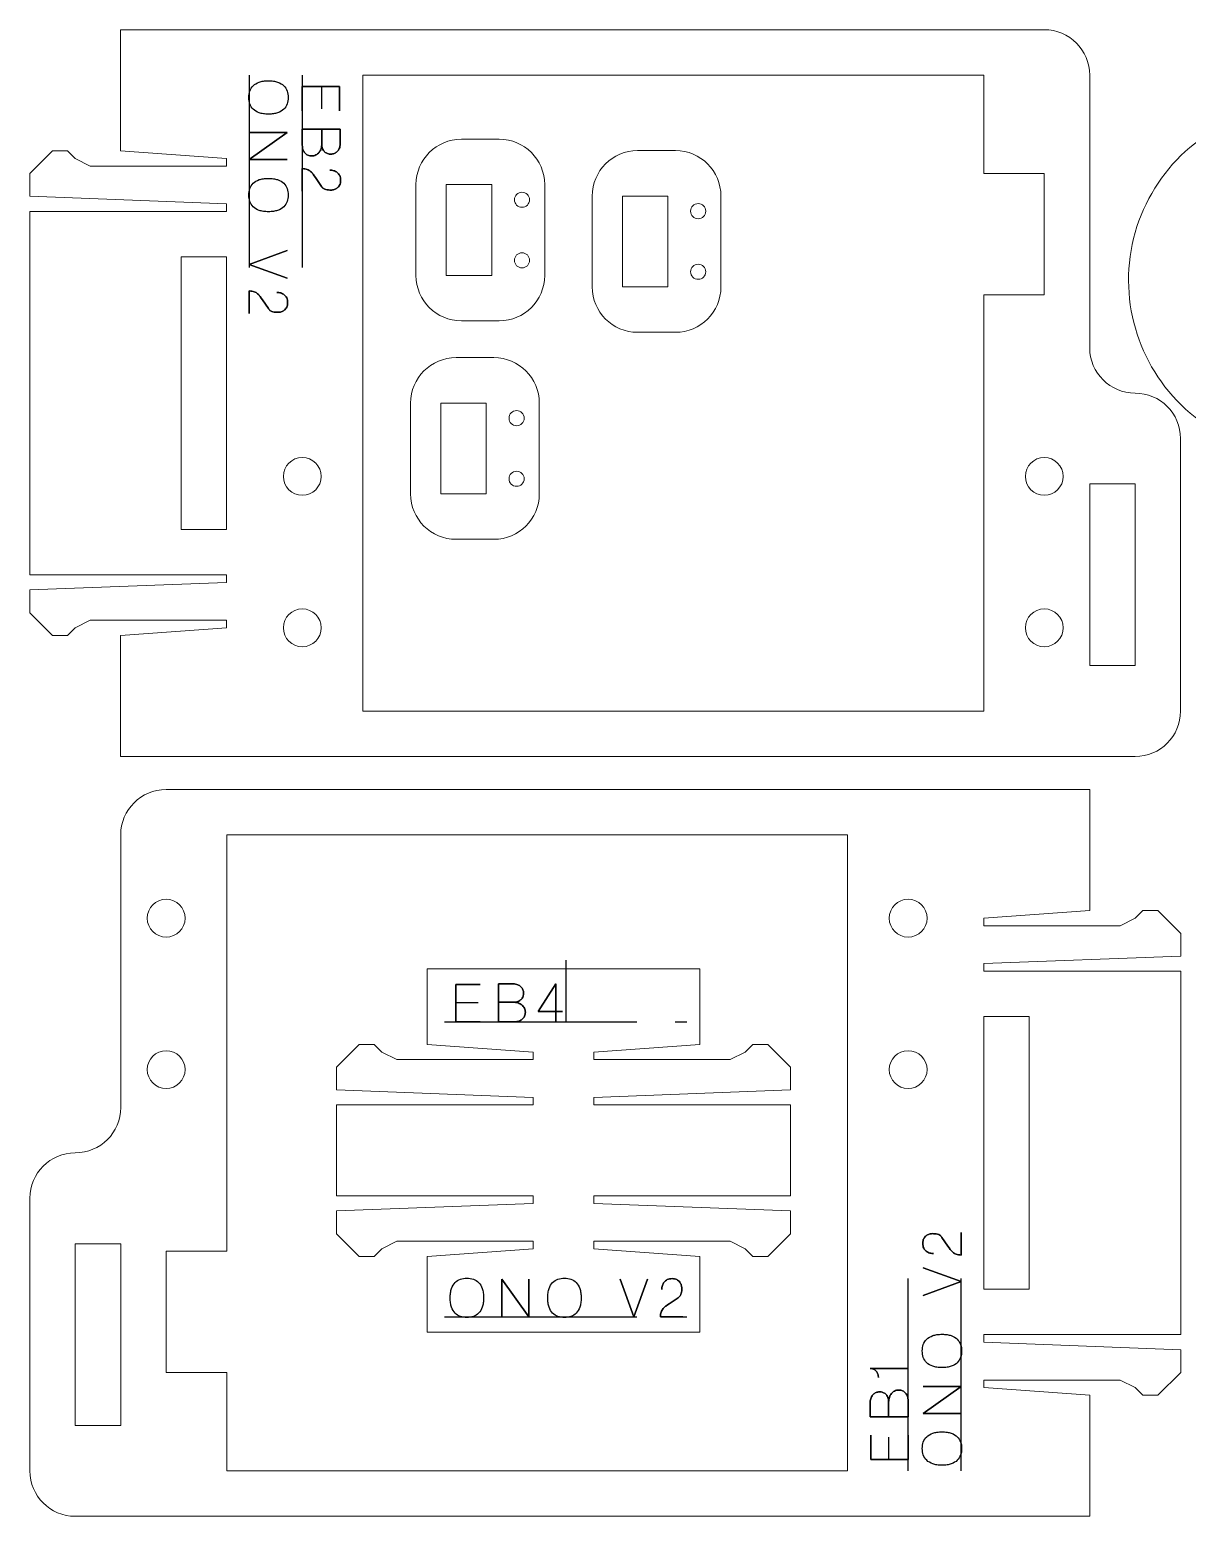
# Model space of a CAD drawing. Header units: millimetres. Extents: x 265 to 416, y 245 to 344.
# Drawn here: x 264.8 to 341.2, y 244.6 to 342.8 of the extents above; entities that cross this region are included whole.
import ezdxf

# ---------------------------------------------------------------- set-up
doc = ezdxf.new("R2010")
doc.units = ezdxf.units.MM
doc.linetypes.add('CENTERX2', pattern=[20.32, 12.7, -2.54, 2.54, -2.54])

msp = doc.modelspace()

# ---------------------------------------------------------------- linework, layer by layer
at = {"color": 7, "linetype": 'Continuous', "lineweight": 15}
for p, q in [((270.752, 342.766), (270.752, 334.766)), ((331.752, 342.766), (270.752, 342.766)), ((327.752, 339.766), (286.752, 339.766)), ((286.752, 297.766), (286.752, 339.766)), ((327.752, 339.766), (327.752, 333.266)), ((334.752, 339.766), (334.752, 321.766)), ((295.76, 335.537), (293.26, 335.537)), ((264.752, 333.266), (266.252, 334.766)), ((266.252, 334.766), (267.252, 334.766)), ((267.252, 334.766), (267.752, 334.266)), ((267.752, 334.266), (268.752, 333.766)), ((277.752, 334.266), (270.752, 334.766)), ((277.752, 333.766), (277.752, 334.266)), ((307.398, 334.782), (304.898, 334.782)), ((264.752, 331.766), (264.752, 333.266)), ((268.752, 333.766), (277.752, 333.766)), ((327.752, 333.266), (331.752, 333.266)), ((331.752, 333.266), (331.752, 325.266)), ((290.26, 332.537), (290.26, 326.537)), ((295.26, 332.537), (292.26, 332.537)), ((292.26, 332.537), (292.26, 326.537)), ((295.26, 326.537), (295.26, 332.537)), ((298.76, 326.537), (298.76, 332.537)), ((277.752, 331.266), (264.752, 331.766)), ((277.752, 330.766), (277.752, 331.266)), ((301.898, 331.782), (301.898, 325.782)), ((306.898, 331.782), (303.898, 331.782)), ((303.898, 331.782), (303.898, 325.782)), ((306.898, 325.782), (306.898, 331.782)), ((310.398, 325.782), (310.398, 331.782)), ((264.752, 330.766), (277.752, 330.766)), ((264.752, 306.766), (264.752, 330.766)), ((277.752, 327.766), (274.752, 327.766)), ((274.752, 327.766), (274.752, 309.766)), ((277.752, 327.766), (277.752, 309.766)), ((292.26, 326.537), (295.26, 326.537)), ((303.898, 325.782), (306.898, 325.782)), ((331.752, 325.266), (327.752, 325.266)), ((327.752, 325.266), (327.752, 297.766)), ((293.26, 323.537), (295.76, 323.537)), ((304.898, 322.782), (307.398, 322.782)), ((295.404, 321.11), (292.904, 321.11)), ((289.904, 318.11), (289.904, 312.11)), ((294.904, 318.11), (291.904, 318.11)), ((291.904, 318.11), (291.904, 312.11)), ((294.904, 312.11), (294.904, 318.11)), ((298.404, 312.11), (298.404, 318.11)), ((340.752, 297.766), (340.752, 315.766)), ((334.752, 312.766), (337.752, 312.766)), ((334.752, 312.766), (334.752, 300.766)), ((337.752, 312.766), (337.752, 300.766)), ((291.904, 312.11), (294.904, 312.11)), ((277.752, 309.766), (274.752, 309.766)), ((292.904, 309.11), (295.404, 309.11)), ((264.752, 306.766), (277.752, 306.766)), ((277.752, 306.766), (277.752, 306.266)), ((277.752, 306.266), (264.752, 305.766)), ((264.752, 305.766), (264.752, 304.266)), ((264.752, 304.266), (266.252, 302.766)), ((267.752, 303.266), (268.752, 303.766)), ((268.752, 303.766), (277.752, 303.766)), ((277.752, 303.766), (277.752, 303.266)), ((266.252, 302.766), (267.252, 302.766)), ((267.252, 302.766), (267.752, 303.266)), ((277.752, 303.266), (270.752, 302.766)), ((270.752, 302.766), (270.752, 294.766)), ((337.752, 300.766), (334.752, 300.766)), ((327.752, 297.766), (286.752, 297.766)), ((337.752, 294.766), (270.752, 294.766)), ((273.761, 292.587), (334.761, 292.587)), ((334.761, 292.587), (334.761, 284.587)), ((270.761, 289.587), (270.761, 271.587)), ((277.761, 289.587), (318.761, 289.587)), ((277.761, 262.087), (277.761, 289.587)), ((318.761, 247.587), (318.761, 289.587)), ((327.761, 284.087), (334.761, 284.587)), ((327.761, 283.587), (327.761, 284.087)), ((337.761, 284.087), (336.761, 283.587)), ((338.261, 284.587), (337.761, 284.087)), ((339.261, 284.587), (338.261, 284.587)), ((340.761, 283.087), (339.261, 284.587)), ((336.761, 283.587), (327.761, 283.587)), ((340.761, 281.587), (340.761, 283.087)), ((327.761, 281.087), (340.761, 281.587)), ((327.761, 280.587), (327.761, 281.087)), ((291, 275.75), (291, 280.75)), ((291, 280.75), (309, 280.75)), ((309, 275.75), (309, 280.75)), ((340.761, 280.587), (327.761, 280.587)), ((340.761, 280.587), (340.761, 256.587)), ((327.761, 277.587), (327.761, 259.587)), ((327.761, 277.587), (330.761, 277.587)), ((330.761, 277.587), (330.761, 259.587)), ((285, 274.25), (286.5, 275.75)), ((286.5, 275.75), (287.5, 275.75)), ((287.5, 275.75), (288, 275.25)), ((288, 275.25), (289, 274.75)), ((298, 275.25), (291, 275.75)), ((298, 274.75), (298, 275.25)), ((302, 275.25), (309, 275.75)), ((302, 274.75), (302, 275.25)), ((312, 275.25), (311, 274.75)), ((312.5, 275.75), (312, 275.25)), ((313.5, 275.75), (312.5, 275.75)), ((315, 274.25), (313.5, 275.75)), ((285, 272.75), (285, 274.25)), ((289, 274.75), (298, 274.75)), ((311, 274.75), (302, 274.75)), ((315, 272.75), (315, 274.25)), ((298, 272.25), (285, 272.75)), ((298, 271.75), (298, 272.25)), ((302, 272.25), (315, 272.75)), ((302, 271.75), (302, 272.25)), ((285, 271.75), (285, 265.75)), ((285, 271.75), (298, 271.75)), ((315, 271.75), (302, 271.75)), ((315, 271.75), (315, 265.75)), ((264.761, 265.587), (264.761, 247.587)), ((285, 265.75), (298, 265.75)), ((298, 265.25), (285, 264.75)), ((298, 265.75), (298, 265.25)), ((315, 265.75), (302, 265.75)), ((302, 265.75), (302, 265.25)), ((302, 265.25), (315, 264.75)), ((285, 264.75), (285, 263.25)), ((315, 264.75), (315, 263.25)), ((285, 263.25), (286.5, 261.75)), ((315, 263.25), (313.5, 261.75)), ((267.761, 262.587), (270.761, 262.587)), ((267.761, 250.587), (267.761, 262.587)), ((270.761, 262.587), (270.761, 250.587)), ((287.5, 261.75), (288, 262.25)), ((288, 262.25), (289, 262.75)), ((289, 262.75), (298, 262.75)), ((298, 262.25), (291, 261.75)), ((298, 262.75), (298, 262.25)), ((311, 262.75), (302, 262.75)), ((302, 262.75), (302, 262.25)), ((302, 262.25), (309, 261.75)), ((312, 262.25), (311, 262.75)), ((312.5, 261.75), (312, 262.25)), ((273.761, 262.087), (277.761, 262.087)), ((273.761, 262.087), (273.761, 254.087)), ((286.5, 261.75), (287.5, 261.75)), ((291, 261.75), (291, 256.75)), ((309, 261.75), (309, 256.75)), ((313.5, 261.75), (312.5, 261.75)), ((327.761, 259.587), (330.761, 259.587)), ((309, 256.75), (291, 256.75)), ((340.761, 256.587), (327.761, 256.587)), ((327.761, 256.587), (327.761, 256.087)), ((327.761, 256.087), (340.761, 255.587)), ((340.761, 255.587), (340.761, 254.087)), ((273.761, 254.087), (277.761, 254.087)), ((277.761, 247.587), (277.761, 254.087)), ((336.761, 253.587), (327.761, 253.587)), ((327.761, 253.587), (327.761, 253.087)), ((337.761, 253.087), (336.761, 253.587)), ((340.761, 254.087), (339.261, 252.587)), ((327.761, 253.087), (334.761, 252.587)), ((334.761, 252.587), (334.761, 244.587)), ((338.261, 252.587), (337.761, 253.087)), ((339.261, 252.587), (338.261, 252.587)), ((270.761, 250.587), (267.761, 250.587)), ((277.761, 247.587), (318.761, 247.587)), ((267.761, 244.587), (334.761, 244.587))]:
    msp.add_line(p, q, dxfattribs=at)
at = {"color": 7, "linetype": 'CENTERX2'}
for p, q in [((279.252, 339.766), (279.252, 324.766)), ((282.752, 339.766), (282.752, 324.766)), ((300.147, 281.319), (300.147, 277.25)), ((292.147, 277.25), (308.147, 277.25)), ((322.761, 247.587), (322.761, 262.587)), ((326.261, 247.587), (326.261, 262.587)), ((292.147, 257.75), (308.147, 257.75))]:
    msp.add_line(p, q, dxfattribs=at)
at = {"color": 7, "linetype": 'Continuous'}
for p, q in [((284.022, 339.019), (284.022, 337.544)), ((292.895, 278.52), (294.369, 278.52)), ((321.491, 248.335), (321.491, 249.81))]:
    msp.add_line(p, q, dxfattribs=at)
at = {"color": 7, "linetype": 'Continuous', "flags": 128}
for points in [[(279.22, 338.291), (279.224, 338.404), (279.237, 338.513), (279.258, 338.618), (279.288, 338.719), (279.327, 338.816), (279.377, 338.906), (279.436, 338.991), (279.507, 339.069), (279.589, 339.14), (279.683, 339.203), (279.788, 339.259), (279.906, 339.306), (279.969, 339.327), (280.036, 339.344), (280.107, 339.359), (280.182, 339.371), (280.259, 339.381), (280.341, 339.387), (280.426, 339.391), (280.515, 339.393), (280.515, 339.393), (280.603, 339.391), (280.687, 339.387), (280.768, 339.381), (280.846, 339.371), (280.92, 339.359), (280.991, 339.344), (281.058, 339.327), (281.122, 339.306), (281.241, 339.259), (281.347, 339.203), (281.443, 339.14), (281.526, 339.069), (281.598, 338.991), (281.659, 338.906), (281.709, 338.816), (281.748, 338.719), (281.778, 338.618), (281.799, 338.513), (281.812, 338.404), (281.816, 338.291), (281.816, 338.291), (281.812, 338.179), (281.799, 338.071), (281.778, 337.965), (281.748, 337.864), (281.709, 337.768), (281.659, 337.677), (281.598, 337.593), (281.526, 337.514), (281.443, 337.443), (281.347, 337.38), (281.241, 337.324), (281.122, 337.277), (281.058, 337.257), (280.991, 337.239), (280.92, 337.225), (280.846, 337.212), (280.768, 337.203), (280.687, 337.196), (280.603, 337.192), (280.515, 337.191), (280.515, 337.191), (280.426, 337.192), (280.341, 337.196), (280.259, 337.203), (280.182, 337.212), (280.107, 337.225), (280.036, 337.239), (279.969, 337.257), (279.906, 337.277), (279.788, 337.324), (279.683, 337.38), (279.589, 337.443), (279.507, 337.514), (279.436, 337.593), (279.377, 337.677), (279.327, 337.768), (279.288, 337.864), (279.258, 337.965), (279.237, 338.071), (279.224, 338.179)], [(279.22, 338.291), (279.224, 338.404), (279.237, 338.513), (279.258, 338.618), (279.288, 338.719), (279.327, 338.816), (279.377, 338.906), (279.436, 338.991), (279.507, 339.069), (279.589, 339.14), (279.683, 339.203), (279.788, 339.259), (279.906, 339.306), (279.969, 339.327), (280.036, 339.344), (280.107, 339.359), (280.182, 339.371), (280.259, 339.381), (280.341, 339.387), (280.426, 339.391), (280.515, 339.393), (280.515, 339.393), (280.603, 339.391), (280.687, 339.387), (280.768, 339.381), (280.846, 339.371), (280.92, 339.359), (280.991, 339.344), (281.058, 339.327), (281.122, 339.306), (281.241, 339.259), (281.347, 339.203), (281.443, 339.14), (281.526, 339.069), (281.598, 338.991), (281.659, 338.906), (281.709, 338.816), (281.748, 338.719), (281.778, 338.618), (281.799, 338.513), (281.812, 338.404), (281.816, 338.291), (281.816, 338.291), (281.812, 338.179), (281.799, 338.071), (281.778, 337.965), (281.748, 337.864), (281.709, 337.768), (281.659, 337.677), (281.598, 337.593), (281.526, 337.514), (281.443, 337.443), (281.347, 337.38), (281.241, 337.324), (281.122, 337.277), (281.058, 337.257), (280.991, 337.239), (280.92, 337.225), (280.846, 337.212), (280.768, 337.203), (280.687, 337.196), (280.603, 337.192), (280.515, 337.191), (280.515, 337.191), (280.426, 337.192), (280.341, 337.196), (280.259, 337.203), (280.182, 337.212), (280.107, 337.225), (280.036, 337.239), (279.969, 337.257), (279.906, 337.277), (279.788, 337.324), (279.683, 337.38), (279.589, 337.443), (279.507, 337.514), (279.436, 337.593), (279.377, 337.677), (279.327, 337.768), (279.288, 337.864), (279.258, 337.965), (279.237, 338.071), (279.224, 338.179), (279.22, 338.291)], [(282.752, 339.019), (285.22, 339.019), (285.22, 339.019), (285.22, 337.406), (285.22, 337.406), (285.22, 339.019), (285.22, 339.019), (282.752, 339.019), (282.752, 339.019), (282.752, 337.406), (282.752, 337.406), (282.752, 339.019)], [(281.752, 335.974), (279.252, 334.194), (279.252, 334.194), (281.752, 334.194), (281.752, 334.194), (279.252, 334.194), (279.252, 334.194), (281.752, 335.974), (281.752, 335.974), (279.252, 335.974), (279.252, 335.974), (281.752, 335.974)], [(284.039, 335.239), (284.042, 335.149), (284.052, 335.066), (284.068, 334.989), (284.091, 334.919), (284.119, 334.855), (284.151, 334.798), (284.187, 334.747), (284.227, 334.703), (284.272, 334.664), (284.318, 334.631), (284.368, 334.604), (284.42, 334.581), (284.474, 334.565), (284.529, 334.554), (284.585, 334.548), (284.642, 334.547), (284.642, 334.547), (284.699, 334.552), (284.755, 334.562), (284.81, 334.577), (284.865, 334.596), (284.919, 334.619), (284.969, 334.648), (285.015, 334.682), (285.059, 334.722), (285.1, 334.767), (285.136, 334.817), (285.169, 334.872), (285.198, 334.933), (285.222, 334.999), (285.239, 335.071), (285.249, 335.149), (285.252, 335.233), (285.252, 335.233), (285.252, 336.198), (285.252, 336.198), (282.752, 336.198), (282.752, 336.198), (282.752, 335.135), (282.752, 335.135), (282.755, 335.062), (282.763, 334.992), (282.776, 334.924), (282.795, 334.858), (282.819, 334.796), (282.848, 334.739), (282.882, 334.685), (282.92, 334.635), (282.963, 334.59), (283.011, 334.55), (283.062, 334.514), (283.118, 334.484), (283.178, 334.46), (283.242, 334.443), (283.311, 334.433), (283.383, 334.429), (283.383, 334.429), (283.456, 334.435), (283.525, 334.447), (283.59, 334.467), (283.652, 334.493), (283.71, 334.526), (283.764, 334.565), (283.813, 334.61), (283.858, 334.659), (283.899, 334.715), (283.935, 334.776), (283.966, 334.842), (283.992, 334.914), (284.012, 334.99), (284.027, 335.07), (284.036, 335.152), (284.039, 335.239), (284.039, 335.239), (284.036, 335.152), (284.027, 335.07), (284.012, 334.99), (283.992, 334.914), (283.966, 334.842), (283.935, 334.776), (283.899, 334.715), (283.858, 334.659), (283.813, 334.61), (283.764, 334.565), (283.71, 334.526), (283.652, 334.493), (283.59, 334.467), (283.525, 334.447), (283.456, 334.435), (283.383, 334.429), (283.383, 334.429), (283.311, 334.433), (283.242, 334.443), (283.178, 334.46), (283.118, 334.484), (283.062, 334.514), (283.011, 334.55), (282.963, 334.59), (282.92, 334.635), (282.882, 334.685), (282.848, 334.739), (282.819, 334.796), (282.795, 334.858), (282.776, 334.924), (282.763, 334.992), (282.755, 335.062), (282.752, 335.135), (282.752, 335.135), (282.752, 336.198), (282.752, 336.198), (285.252, 336.198), (285.252, 336.198), (285.252, 335.233), (285.252, 335.233), (285.249, 335.149), (285.239, 335.071), (285.222, 334.999), (285.198, 334.933), (285.169, 334.872), (285.136, 334.817), (285.1, 334.767), (285.059, 334.722), (285.015, 334.682), (284.969, 334.648), (284.919, 334.619), (284.865, 334.596), (284.81, 334.577), (284.755, 334.562), (284.699, 334.552), (284.642, 334.547), (284.642, 334.547), (284.585, 334.548), (284.529, 334.554), (284.474, 334.565), (284.42, 334.581), (284.368, 334.604), (284.318, 334.631), (284.272, 334.664), (284.227, 334.703), (284.187, 334.747), (284.151, 334.798), (284.119, 334.855), (284.091, 334.919), (284.068, 334.989), (284.052, 335.066), (284.042, 335.149), (284.039, 335.239), (284.039, 335.239), (284.039, 336.198), (284.039, 336.198), (284.039, 335.239)], [(279.22, 331.849), (279.224, 331.962), (279.237, 332.07), (279.258, 332.176), (279.288, 332.277), (279.327, 332.373), (279.377, 332.464), (279.436, 332.548), (279.507, 332.626), (279.589, 332.698), (279.683, 332.761), (279.788, 332.817), (279.906, 332.864), (279.969, 332.884), (280.036, 332.902), (280.107, 332.916), (280.182, 332.929), (280.259, 332.938), (280.341, 332.945), (280.426, 332.949), (280.515, 332.95), (280.515, 332.95), (280.603, 332.949), (280.687, 332.945), (280.768, 332.938), (280.846, 332.929), (280.92, 332.916), (280.991, 332.902), (281.058, 332.884), (281.122, 332.864), (281.241, 332.817), (281.347, 332.761), (281.443, 332.698), (281.526, 332.626), (281.598, 332.548), (281.659, 332.464), (281.709, 332.373), (281.748, 332.277), (281.778, 332.176), (281.799, 332.07), (281.812, 331.962), (281.816, 331.849), (281.816, 331.849), (281.812, 331.737), (281.799, 331.628), (281.778, 331.523), (281.748, 331.421), (281.709, 331.325), (281.659, 331.235), (281.598, 331.15), (281.526, 331.072), (281.443, 331.001), (281.347, 330.938), (281.241, 330.882), (281.122, 330.835), (281.058, 330.814), (280.991, 330.797), (280.92, 330.782), (280.846, 330.77), (280.768, 330.76), (280.687, 330.754), (280.603, 330.75), (280.515, 330.748), (280.515, 330.748), (280.426, 330.75), (280.341, 330.754), (280.259, 330.76), (280.182, 330.77), (280.107, 330.782), (280.036, 330.797), (279.969, 330.814), (279.906, 330.835), (279.788, 330.882), (279.683, 330.938), (279.589, 331.001), (279.507, 331.072), (279.436, 331.15), (279.377, 331.235), (279.327, 331.325), (279.288, 331.421), (279.258, 331.523), (279.237, 331.628), (279.224, 331.737)], [(279.22, 331.849), (279.224, 331.962), (279.237, 332.07), (279.258, 332.176), (279.288, 332.277), (279.327, 332.373), (279.377, 332.464), (279.436, 332.548), (279.507, 332.626), (279.589, 332.698), (279.683, 332.761), (279.788, 332.817), (279.906, 332.864), (279.969, 332.884), (280.036, 332.902), (280.107, 332.916), (280.182, 332.929), (280.259, 332.938), (280.341, 332.945), (280.426, 332.949), (280.515, 332.95), (280.515, 332.95), (280.603, 332.949), (280.687, 332.945), (280.768, 332.938), (280.846, 332.929), (280.92, 332.916), (280.991, 332.902), (281.058, 332.884), (281.122, 332.864), (281.241, 332.817), (281.347, 332.761), (281.443, 332.698), (281.526, 332.626), (281.598, 332.548), (281.659, 332.464), (281.709, 332.373), (281.748, 332.277), (281.778, 332.176), (281.799, 332.07), (281.812, 331.962), (281.816, 331.849), (281.816, 331.849), (281.812, 331.737), (281.799, 331.628), (281.778, 331.523), (281.748, 331.421), (281.709, 331.325), (281.659, 331.235), (281.598, 331.15), (281.526, 331.072), (281.443, 331.001), (281.347, 330.938), (281.241, 330.882), (281.122, 330.835), (281.058, 330.814), (280.991, 330.797), (280.92, 330.782), (280.846, 330.77), (280.768, 330.76), (280.687, 330.754), (280.603, 330.75), (280.515, 330.748), (280.515, 330.748), (280.426, 330.75), (280.341, 330.754), (280.259, 330.76), (280.182, 330.77), (280.107, 330.782), (280.036, 330.797), (279.969, 330.814), (279.906, 330.835), (279.788, 330.882), (279.683, 330.938), (279.589, 331.001), (279.507, 331.072), (279.436, 331.15), (279.377, 331.235), (279.327, 331.325), (279.288, 331.421), (279.258, 331.523), (279.237, 331.628), (279.224, 331.737), (279.22, 331.849)], [(282.752, 333.591), (282.844, 333.587), (282.928, 333.576), (283.005, 333.56), (283.074, 333.537), (283.137, 333.51), (283.197, 333.48), (283.251, 333.446), (283.302, 333.408), (283.35, 333.367), (283.394, 333.322), (283.435, 333.275), (283.473, 333.226), (283.546, 333.122), (283.619, 333.013), (283.619, 333.013), (284.017, 332.421), (284.017, 332.421), (284.049, 332.377), (284.083, 332.339), (284.118, 332.306), (284.156, 332.279), (284.234, 332.237), (284.316, 332.208), (284.401, 332.191), (284.488, 332.182), (284.577, 332.18), (284.664, 332.179), (284.664, 332.179), (284.709, 332.181), (284.756, 332.187), (284.806, 332.196), (284.859, 332.21), (284.912, 332.228), (284.964, 332.252), (285.013, 332.28), (285.061, 332.314), (285.106, 332.353), (285.148, 332.399), (285.185, 332.451), (285.22, 332.509), (285.248, 332.575), (285.268, 332.647), (285.28, 332.728), (285.284, 332.816), (285.284, 332.816), (285.28, 332.905), (285.269, 332.988), (285.249, 333.063), (285.222, 333.131), (285.187, 333.192), (285.149, 333.247), (285.105, 333.296), (285.056, 333.34), (285.003, 333.378), (284.947, 333.41), (284.887, 333.437), (284.824, 333.458), (284.76, 333.474), (284.695, 333.485), (284.631, 333.492), (284.567, 333.494), (284.567, 333.494), (284.631, 333.492), (284.695, 333.485), (284.76, 333.474), (284.824, 333.458), (284.887, 333.437), (284.947, 333.41), (285.003, 333.378), (285.056, 333.34), (285.105, 333.296), (285.149, 333.247), (285.187, 333.192), (285.222, 333.131), (285.249, 333.063), (285.269, 332.988), (285.28, 332.905), (285.284, 332.816), (285.284, 332.816), (285.28, 332.728), (285.268, 332.647), (285.248, 332.575), (285.22, 332.509), (285.185, 332.451), (285.148, 332.399), (285.106, 332.353), (285.061, 332.314), (285.013, 332.28), (284.964, 332.252), (284.912, 332.228), (284.859, 332.21), (284.806, 332.196), (284.756, 332.187), (284.709, 332.181), (284.664, 332.179), (284.664, 332.179), (284.577, 332.18), (284.488, 332.182), (284.401, 332.191), (284.316, 332.208), (284.234, 332.237), (284.156, 332.279), (284.118, 332.306), (284.083, 332.339), (284.049, 332.377), (284.017, 332.421), (284.017, 332.421), (283.619, 333.013), (283.619, 333.013), (283.546, 333.122), (283.473, 333.226), (283.435, 333.275), (283.394, 333.322), (283.35, 333.367), (283.302, 333.408), (283.251, 333.446), (283.197, 333.48), (283.137, 333.51), (283.074, 333.537), (283.005, 333.56), (282.928, 333.576), (282.844, 333.587), (282.752, 333.591), (282.752, 333.591), (282.752, 332.106), (282.752, 332.106), (282.752, 333.591)], [(279.252, 327.268), (281.752, 328.175), (281.752, 328.175), (279.252, 327.268), (279.252, 327.268), (281.752, 326.361), (281.752, 326.361), (279.252, 327.268)], [(279.252, 325.514), (279.344, 325.51), (279.428, 325.499), (279.505, 325.483), (279.574, 325.46), (279.637, 325.433), (279.697, 325.403), (279.751, 325.369), (279.802, 325.331), (279.85, 325.29), (279.894, 325.246), (279.935, 325.198), (279.973, 325.149), (280.046, 325.045), (280.119, 324.936), (280.119, 324.936), (280.517, 324.344), (280.517, 324.344), (280.549, 324.301), (280.583, 324.262), (280.618, 324.229), (280.656, 324.202), (280.734, 324.16), (280.816, 324.131), (280.901, 324.114), (280.988, 324.105), (281.077, 324.103), (281.164, 324.102), (281.164, 324.102), (281.209, 324.104), (281.256, 324.11), (281.306, 324.119), (281.359, 324.133), (281.412, 324.151), (281.464, 324.175), (281.513, 324.203), (281.561, 324.237), (281.606, 324.276), (281.648, 324.322), (281.685, 324.374), (281.72, 324.432), (281.748, 324.498), (281.768, 324.57), (281.78, 324.651), (281.784, 324.739), (281.784, 324.739), (281.78, 324.828), (281.769, 324.911), (281.749, 324.986), (281.722, 325.054), (281.687, 325.115), (281.649, 325.17), (281.605, 325.22), (281.556, 325.263), (281.503, 325.301), (281.447, 325.333), (281.387, 325.36), (281.324, 325.381), (281.26, 325.397), (281.195, 325.408), (281.131, 325.415), (281.067, 325.417), (281.067, 325.417), (281.131, 325.415), (281.195, 325.408), (281.26, 325.397), (281.324, 325.381), (281.387, 325.36), (281.447, 325.333), (281.503, 325.301), (281.556, 325.263), (281.605, 325.22), (281.649, 325.17), (281.687, 325.115), (281.722, 325.054), (281.749, 324.986), (281.769, 324.911), (281.78, 324.828), (281.784, 324.739), (281.784, 324.739), (281.78, 324.651), (281.768, 324.57), (281.748, 324.498), (281.72, 324.432), (281.685, 324.374), (281.648, 324.322), (281.606, 324.276), (281.561, 324.237), (281.513, 324.203), (281.464, 324.175), (281.412, 324.151), (281.359, 324.133), (281.306, 324.119), (281.256, 324.11), (281.209, 324.104), (281.164, 324.102), (281.164, 324.102), (281.077, 324.103), (280.988, 324.105), (280.901, 324.114), (280.816, 324.131), (280.734, 324.16), (280.656, 324.202), (280.618, 324.229), (280.583, 324.262), (280.549, 324.301), (280.517, 324.344), (280.517, 324.344), (280.119, 324.936), (280.119, 324.936), (280.046, 325.045), (279.973, 325.149), (279.935, 325.198), (279.894, 325.246), (279.85, 325.29), (279.802, 325.331), (279.751, 325.369), (279.697, 325.403), (279.637, 325.433), (279.574, 325.46), (279.505, 325.483), (279.428, 325.499), (279.344, 325.51), (279.252, 325.514), (279.252, 325.514), (279.252, 324.029), (279.252, 324.029), (279.252, 325.514)], [(292.895, 277.25), (292.895, 279.718), (292.895, 279.718), (294.508, 279.718), (294.508, 279.718), (292.895, 279.718), (292.895, 279.718), (292.895, 277.25), (292.895, 277.25), (294.508, 277.25), (294.508, 277.25), (292.895, 277.25)], [(296.674, 278.537), (296.764, 278.54), (296.847, 278.55), (296.924, 278.566), (296.994, 278.589), (297.058, 278.617), (297.115, 278.649), (297.166, 278.685), (297.21, 278.725), (297.249, 278.769), (297.283, 278.816), (297.31, 278.866), (297.332, 278.918), (297.348, 278.972), (297.359, 279.027), (297.365, 279.083), (297.366, 279.14), (297.366, 279.14), (297.361, 279.197), (297.351, 279.253), (297.336, 279.308), (297.318, 279.363), (297.294, 279.416), (297.265, 279.467), (297.231, 279.513), (297.191, 279.557), (297.146, 279.598), (297.096, 279.634), (297.041, 279.667), (296.98, 279.696), (296.914, 279.719), (296.842, 279.736), (296.764, 279.746), (296.681, 279.75), (296.681, 279.75), (295.715, 279.75), (295.715, 279.75), (295.715, 277.25), (295.715, 277.25), (296.778, 277.25), (296.778, 277.25), (296.851, 277.253), (296.921, 277.261), (296.989, 277.274), (297.055, 277.293), (297.117, 277.317), (297.175, 277.346), (297.228, 277.38), (297.278, 277.418), (297.323, 277.461), (297.363, 277.508), (297.398, 277.56), (297.428, 277.616), (297.453, 277.676), (297.47, 277.74), (297.48, 277.809), (297.484, 277.881), (297.484, 277.881), (297.478, 277.954), (297.466, 278.023), (297.446, 278.088), (297.42, 278.15), (297.387, 278.208), (297.348, 278.262), (297.304, 278.311), (297.253, 278.356), (297.198, 278.397), (297.137, 278.433), (297.071, 278.464), (296.999, 278.489), (296.923, 278.51), (296.843, 278.525), (296.761, 278.534), (296.674, 278.537), (296.674, 278.537), (296.761, 278.534), (296.843, 278.525), (296.923, 278.51), (296.999, 278.489), (297.071, 278.464), (297.137, 278.433), (297.198, 278.397), (297.253, 278.356), (297.304, 278.311), (297.348, 278.262), (297.387, 278.208), (297.42, 278.15), (297.446, 278.088), (297.466, 278.023), (297.478, 277.954), (297.484, 277.881), (297.484, 277.881), (297.48, 277.809), (297.47, 277.74), (297.453, 277.676), (297.428, 277.616), (297.398, 277.56), (297.363, 277.508), (297.323, 277.461), (297.278, 277.418), (297.228, 277.38), (297.175, 277.346), (297.117, 277.317), (297.055, 277.293), (296.989, 277.274), (296.921, 277.261), (296.851, 277.253), (296.778, 277.25), (296.778, 277.25), (295.715, 277.25), (295.715, 277.25), (295.715, 279.75), (295.715, 279.75), (296.681, 279.75), (296.681, 279.75), (296.764, 279.746), (296.842, 279.736), (296.914, 279.719), (296.98, 279.696), (297.041, 279.667), (297.096, 279.634), (297.146, 279.598), (297.191, 279.557), (297.231, 279.513), (297.265, 279.467), (297.294, 279.416), (297.318, 279.363), (297.336, 279.308), (297.351, 279.253), (297.361, 279.197), (297.366, 279.14), (297.366, 279.14), (297.365, 279.083), (297.359, 279.027), (297.348, 278.972), (297.332, 278.918), (297.31, 278.866), (297.283, 278.816), (297.249, 278.769), (297.21, 278.725), (297.166, 278.685), (297.115, 278.649), (297.058, 278.617), (296.994, 278.589), (296.924, 278.566), (296.847, 278.55), (296.764, 278.54), (296.674, 278.537), (296.674, 278.537), (295.715, 278.537), (295.715, 278.537), (296.674, 278.537)], [(299.499, 279.75), (298.322, 277.916), (298.322, 277.916), (299.942, 277.916), (299.942, 277.916), (298.322, 277.916), (298.322, 277.916), (299.499, 279.75), (299.499, 279.75), (299.499, 277.25), (299.499, 277.25), (299.499, 279.75)], [(326.261, 261.839), (326.169, 261.844), (326.084, 261.854), (326.007, 261.871), (325.938, 261.893), (325.875, 261.92), (325.816, 261.951), (325.761, 261.985), (325.71, 262.023), (325.663, 262.064), (325.619, 262.108), (325.578, 262.155), (325.54, 262.205), (325.466, 262.309), (325.393, 262.417), (325.393, 262.417), (324.996, 263.009), (324.996, 263.009), (324.964, 263.053), (324.93, 263.092), (324.895, 263.124), (324.857, 263.151), (324.779, 263.193), (324.697, 263.222), (324.612, 263.24), (324.524, 263.248), (324.436, 263.251), (324.349, 263.252), (324.349, 263.252), (324.304, 263.25), (324.257, 263.244), (324.206, 263.234), (324.153, 263.22), (324.1, 263.202), (324.049, 263.179), (324, 263.15), (323.952, 263.117), (323.906, 263.077), (323.865, 263.031), (323.827, 262.979), (323.793, 262.921), (323.765, 262.856), (323.745, 262.783), (323.733, 262.702), (323.729, 262.615), (323.729, 262.615), (323.733, 262.525), (323.744, 262.442), (323.764, 262.367), (323.791, 262.3), (323.825, 262.239), (323.864, 262.183), (323.908, 262.133), (323.957, 262.09), (324.01, 262.052), (324.066, 262.02), (324.126, 261.993), (324.188, 261.972), (324.253, 261.957), (324.318, 261.945), (324.382, 261.939), (324.446, 261.936), (324.446, 261.936), (324.382, 261.939), (324.318, 261.945), (324.253, 261.957), (324.188, 261.972), (324.126, 261.993), (324.066, 262.02), (324.01, 262.052), (323.957, 262.09), (323.908, 262.133), (323.864, 262.183), (323.825, 262.239), (323.791, 262.3), (323.764, 262.367), (323.744, 262.442), (323.733, 262.525), (323.729, 262.615), (323.729, 262.615), (323.733, 262.702), (323.745, 262.783), (323.765, 262.856), (323.793, 262.921), (323.827, 262.979), (323.865, 263.031), (323.906, 263.077), (323.952, 263.117), (324, 263.15), (324.049, 263.179), (324.1, 263.202), (324.153, 263.22), (324.206, 263.234), (324.257, 263.244), (324.304, 263.25), (324.349, 263.252), (324.349, 263.252), (324.436, 263.251), (324.524, 263.248), (324.612, 263.24), (324.697, 263.222), (324.779, 263.193), (324.857, 263.151), (324.895, 263.124), (324.93, 263.092), (324.964, 263.053), (324.996, 263.009), (324.996, 263.009), (325.393, 262.417), (325.393, 262.417), (325.466, 262.309), (325.54, 262.205), (325.578, 262.155), (325.619, 262.108), (325.663, 262.064), (325.71, 262.023), (325.761, 261.985), (325.816, 261.951), (325.875, 261.92), (325.938, 261.893), (326.007, 261.871), (326.084, 261.854), (326.169, 261.844), (326.261, 261.839), (326.261, 261.839), (326.261, 263.324), (326.261, 263.324), (326.261, 261.839)], [(293.622, 257.718), (293.509, 257.722), (293.4, 257.735), (293.295, 257.756), (293.193, 257.786), (293.097, 257.825), (293.007, 257.875), (292.923, 257.934), (292.844, 258.005), (292.773, 258.087), (292.71, 258.181), (292.654, 258.286), (292.607, 258.404), (292.587, 258.467), (292.569, 258.534), (292.554, 258.605), (292.542, 258.679), (292.532, 258.757), (292.526, 258.839), (292.522, 258.924), (292.52, 259.013), (292.52, 259.013), (292.522, 259.101), (292.526, 259.185), (292.532, 259.266), (292.542, 259.344), (292.554, 259.418), (292.569, 259.489), (292.587, 259.556), (292.607, 259.62), (292.654, 259.739), (292.71, 259.845), (292.773, 259.941), (292.844, 260.024), (292.923, 260.096), (293.007, 260.157), (293.097, 260.207), (293.193, 260.246), (293.295, 260.276), (293.4, 260.297), (293.509, 260.31), (293.622, 260.314), (293.622, 260.314), (293.734, 260.31), (293.843, 260.297), (293.948, 260.276), (294.049, 260.246), (294.146, 260.207), (294.236, 260.157), (294.32, 260.096), (294.398, 260.024), (294.47, 259.941), (294.533, 259.845), (294.589, 259.739), (294.636, 259.62), (294.656, 259.556), (294.674, 259.489), (294.688, 259.418), (294.701, 259.344), (294.71, 259.266), (294.717, 259.185), (294.721, 259.101), (294.722, 259.013), (294.722, 259.013), (294.721, 258.924), (294.717, 258.839), (294.71, 258.757), (294.701, 258.679), (294.688, 258.605), (294.674, 258.534), (294.656, 258.467), (294.636, 258.404), (294.589, 258.286), (294.533, 258.181), (294.47, 258.087), (294.398, 258.005), (294.32, 257.934), (294.236, 257.875), (294.146, 257.825), (294.049, 257.786), (293.948, 257.756), (293.843, 257.735), (293.734, 257.722)], [(293.622, 257.718), (293.509, 257.722), (293.4, 257.735), (293.295, 257.756), (293.193, 257.786), (293.097, 257.825), (293.007, 257.875), (292.923, 257.934), (292.844, 258.005), (292.773, 258.087), (292.71, 258.181), (292.654, 258.286), (292.607, 258.404), (292.587, 258.467), (292.569, 258.534), (292.554, 258.605), (292.542, 258.679), (292.532, 258.757), (292.526, 258.839), (292.522, 258.924), (292.52, 259.013), (292.52, 259.013), (292.522, 259.101), (292.526, 259.185), (292.532, 259.266), (292.542, 259.344), (292.554, 259.418), (292.569, 259.489), (292.587, 259.556), (292.607, 259.62), (292.654, 259.739), (292.71, 259.845), (292.773, 259.941), (292.844, 260.024), (292.923, 260.096), (293.007, 260.157), (293.097, 260.207), (293.193, 260.246), (293.295, 260.276), (293.4, 260.297), (293.509, 260.31), (293.622, 260.314), (293.622, 260.314), (293.734, 260.31), (293.843, 260.297), (293.948, 260.276), (294.049, 260.246), (294.146, 260.207), (294.236, 260.157), (294.32, 260.096), (294.398, 260.024), (294.47, 259.941), (294.533, 259.845), (294.589, 259.739), (294.636, 259.62), (294.656, 259.556), (294.674, 259.489), (294.688, 259.418), (294.701, 259.344), (294.71, 259.266), (294.717, 259.185), (294.721, 259.101), (294.722, 259.013), (294.722, 259.013), (294.721, 258.924), (294.717, 258.839), (294.71, 258.757), (294.701, 258.679), (294.688, 258.605), (294.674, 258.534), (294.656, 258.467), (294.636, 258.404), (294.589, 258.286), (294.533, 258.181), (294.47, 258.087), (294.398, 258.005), (294.32, 257.934), (294.236, 257.875), (294.146, 257.825), (294.049, 257.786), (293.948, 257.756), (293.843, 257.735), (293.734, 257.722), (293.622, 257.718)], [(295.939, 260.25), (297.719, 257.75), (297.719, 257.75), (297.719, 260.25), (297.719, 260.25), (297.719, 257.75), (297.719, 257.75), (295.939, 260.25), (295.939, 260.25), (295.939, 257.75), (295.939, 257.75), (295.939, 260.25)], [(300.064, 257.718), (299.951, 257.722), (299.843, 257.735), (299.737, 257.756), (299.636, 257.786), (299.54, 257.825), (299.449, 257.875), (299.365, 257.934), (299.286, 258.005), (299.215, 258.087), (299.152, 258.181), (299.096, 258.286), (299.049, 258.404), (299.029, 258.467), (299.011, 258.534), (298.997, 258.605), (298.984, 258.679), (298.975, 258.757), (298.968, 258.839), (298.964, 258.924), (298.963, 259.013), (298.963, 259.013), (298.964, 259.101), (298.968, 259.185), (298.975, 259.266), (298.984, 259.344), (298.997, 259.418), (299.011, 259.489), (299.029, 259.556), (299.049, 259.62), (299.096, 259.739), (299.152, 259.845), (299.215, 259.941), (299.286, 260.024), (299.365, 260.096), (299.449, 260.157), (299.54, 260.207), (299.636, 260.246), (299.737, 260.276), (299.843, 260.297), (299.951, 260.31), (300.064, 260.314), (300.064, 260.314), (300.176, 260.31), (300.285, 260.297), (300.39, 260.276), (300.491, 260.246), (300.588, 260.207), (300.678, 260.157), (300.763, 260.096), (300.841, 260.024), (300.912, 259.941), (300.975, 259.845), (301.031, 259.739), (301.078, 259.62), (301.099, 259.556), (301.116, 259.489), (301.131, 259.418), (301.143, 259.344), (301.153, 259.266), (301.159, 259.185), (301.163, 259.101), (301.165, 259.013), (301.165, 259.013), (301.163, 258.924), (301.159, 258.839), (301.153, 258.757), (301.143, 258.679), (301.131, 258.605), (301.116, 258.534), (301.099, 258.467), (301.078, 258.404), (301.031, 258.286), (300.975, 258.181), (300.912, 258.087), (300.841, 258.005), (300.763, 257.934), (300.678, 257.875), (300.588, 257.825), (300.491, 257.786), (300.39, 257.756), (300.285, 257.735), (300.176, 257.722)], [(300.064, 257.718), (299.951, 257.722), (299.843, 257.735), (299.737, 257.756), (299.636, 257.786), (299.54, 257.825), (299.449, 257.875), (299.365, 257.934), (299.286, 258.005), (299.215, 258.087), (299.152, 258.181), (299.096, 258.286), (299.049, 258.404), (299.029, 258.467), (299.011, 258.534), (298.997, 258.605), (298.984, 258.679), (298.975, 258.757), (298.968, 258.839), (298.964, 258.924), (298.963, 259.013), (298.963, 259.013), (298.964, 259.101), (298.968, 259.185), (298.975, 259.266), (298.984, 259.344), (298.997, 259.418), (299.011, 259.489), (299.029, 259.556), (299.049, 259.62), (299.096, 259.739), (299.152, 259.845), (299.215, 259.941), (299.286, 260.024), (299.365, 260.096), (299.449, 260.157), (299.54, 260.207), (299.636, 260.246), (299.737, 260.276), (299.843, 260.297), (299.951, 260.31), (300.064, 260.314), (300.064, 260.314), (300.176, 260.31), (300.285, 260.297), (300.39, 260.276), (300.491, 260.246), (300.588, 260.207), (300.678, 260.157), (300.763, 260.096), (300.841, 260.024), (300.912, 259.941), (300.975, 259.845), (301.031, 259.739), (301.078, 259.62), (301.099, 259.556), (301.116, 259.489), (301.131, 259.418), (301.143, 259.344), (301.153, 259.266), (301.159, 259.185), (301.163, 259.101), (301.165, 259.013), (301.165, 259.013), (301.163, 258.924), (301.159, 258.839), (301.153, 258.757), (301.143, 258.679), (301.131, 258.605), (301.116, 258.534), (301.099, 258.467), (301.078, 258.404), (301.031, 258.286), (300.975, 258.181), (300.912, 258.087), (300.841, 258.005), (300.763, 257.934), (300.678, 257.875), (300.588, 257.825), (300.491, 257.786), (300.39, 257.756), (300.285, 257.735), (300.176, 257.722), (300.064, 257.718)], [(304.645, 257.75), (303.738, 260.25), (303.738, 260.25), (304.645, 257.75), (304.645, 257.75), (305.552, 260.25), (305.552, 260.25), (304.645, 257.75)], [(306.399, 257.75), (306.403, 257.842), (306.414, 257.926), (306.43, 258.003), (306.452, 258.072), (306.479, 258.135), (306.51, 258.195), (306.544, 258.249), (306.582, 258.3), (306.623, 258.347), (306.668, 258.392), (306.715, 258.433), (306.764, 258.471), (306.868, 258.544), (306.977, 258.617), (306.977, 258.617), (307.569, 259.015), (307.569, 259.015), (307.613, 259.047), (307.651, 259.081), (307.684, 259.116), (307.711, 259.154), (307.753, 259.232), (307.782, 259.314), (307.8, 259.399), (307.808, 259.486), (307.81, 259.574), (307.811, 259.662), (307.811, 259.662), (307.809, 259.707), (307.803, 259.754), (307.794, 259.804), (307.78, 259.857), (307.762, 259.91), (307.738, 259.962), (307.71, 260.011), (307.676, 260.059), (307.637, 260.104), (307.591, 260.146), (307.539, 260.183), (307.48, 260.217), (307.415, 260.245), (307.343, 260.266), (307.262, 260.278), (307.174, 260.282), (307.174, 260.282), (307.085, 260.278), (307.002, 260.267), (306.927, 260.247), (306.859, 260.219), (306.798, 260.185), (306.743, 260.147), (306.693, 260.103), (306.65, 260.054), (306.612, 260.001), (306.579, 259.945), (306.553, 259.885), (306.532, 259.822), (306.516, 259.758), (306.505, 259.693), (306.498, 259.629), (306.496, 259.564), (306.496, 259.564), (306.498, 259.629), (306.505, 259.693), (306.516, 259.758), (306.532, 259.822), (306.553, 259.885), (306.579, 259.945), (306.612, 260.001), (306.65, 260.054), (306.693, 260.103), (306.743, 260.147), (306.798, 260.185), (306.859, 260.219), (306.927, 260.247), (307.002, 260.267), (307.085, 260.278), (307.174, 260.282), (307.174, 260.282), (307.262, 260.278), (307.343, 260.266), (307.415, 260.245), (307.48, 260.217), (307.539, 260.183), (307.591, 260.146), (307.637, 260.104), (307.676, 260.059), (307.71, 260.011), (307.738, 259.962), (307.762, 259.91), (307.78, 259.857), (307.794, 259.804), (307.803, 259.754), (307.809, 259.707), (307.811, 259.662), (307.811, 259.662), (307.81, 259.574), (307.808, 259.486), (307.8, 259.399), (307.782, 259.314), (307.753, 259.232), (307.711, 259.154), (307.684, 259.116), (307.651, 259.081), (307.613, 259.047), (307.569, 259.015), (307.569, 259.015), (306.977, 258.617), (306.977, 258.617), (306.868, 258.544), (306.764, 258.471), (306.715, 258.433), (306.668, 258.392), (306.623, 258.347), (306.582, 258.3), (306.544, 258.249), (306.51, 258.195), (306.479, 258.135), (306.452, 258.072), (306.43, 258.003), (306.414, 257.926), (306.403, 257.842), (306.399, 257.75), (306.399, 257.75), (307.884, 257.75), (307.884, 257.75), (306.399, 257.75)], [(326.261, 260.086), (323.761, 259.179), (323.761, 259.179), (326.261, 260.086), (326.261, 260.086), (323.761, 260.993), (323.761, 260.993), (326.261, 260.086)], [(326.293, 255.504), (326.289, 255.392), (326.276, 255.283), (326.255, 255.178), (326.225, 255.076), (326.186, 254.98), (326.136, 254.889), (326.076, 254.805), (326.005, 254.727), (325.924, 254.656), (325.83, 254.592), (325.725, 254.537), (325.607, 254.49), (325.544, 254.469), (325.477, 254.452), (325.406, 254.437), (325.332, 254.425), (325.254, 254.415), (325.172, 254.409), (325.087, 254.405), (324.998, 254.403), (324.998, 254.403), (324.91, 254.405), (324.826, 254.409), (324.745, 254.415), (324.667, 254.425), (324.593, 254.437), (324.522, 254.452), (324.455, 254.469), (324.391, 254.49), (324.272, 254.537), (324.165, 254.592), (324.07, 254.656), (323.987, 254.727), (323.915, 254.805), (323.854, 254.889), (323.804, 254.98), (323.764, 255.076), (323.735, 255.178), (323.714, 255.283), (323.701, 255.392), (323.697, 255.504), (323.697, 255.504), (323.701, 255.617), (323.714, 255.725), (323.735, 255.83), (323.764, 255.932), (323.804, 256.028), (323.854, 256.119), (323.915, 256.203), (323.987, 256.281), (324.07, 256.353), (324.165, 256.416), (324.272, 256.471), (324.391, 256.519), (324.455, 256.539), (324.522, 256.557), (324.593, 256.571), (324.667, 256.584), (324.745, 256.593), (324.826, 256.6), (324.91, 256.604), (324.998, 256.605), (324.998, 256.605), (325.087, 256.604), (325.172, 256.6), (325.254, 256.593), (325.332, 256.584), (325.406, 256.571), (325.477, 256.557), (325.544, 256.539), (325.607, 256.519), (325.725, 256.471), (325.83, 256.416), (325.924, 256.353), (326.005, 256.281), (326.076, 256.203), (326.136, 256.119), (326.186, 256.028), (326.225, 255.932), (326.255, 255.83), (326.276, 255.725), (326.289, 255.617)], [(326.293, 255.504), (326.289, 255.392), (326.276, 255.283), (326.255, 255.178), (326.225, 255.076), (326.186, 254.98), (326.136, 254.889), (326.076, 254.805), (326.005, 254.727), (325.924, 254.656), (325.83, 254.592), (325.725, 254.537), (325.607, 254.49), (325.544, 254.469), (325.477, 254.452), (325.406, 254.437), (325.332, 254.425), (325.254, 254.415), (325.172, 254.409), (325.087, 254.405), (324.998, 254.403), (324.998, 254.403), (324.91, 254.405), (324.826, 254.409), (324.745, 254.415), (324.667, 254.425), (324.593, 254.437), (324.522, 254.452), (324.455, 254.469), (324.391, 254.49), (324.272, 254.537), (324.165, 254.592), (324.07, 254.656), (323.987, 254.727), (323.915, 254.805), (323.854, 254.889), (323.804, 254.98), (323.764, 255.076), (323.735, 255.178), (323.714, 255.283), (323.701, 255.392), (323.697, 255.504), (323.697, 255.504), (323.701, 255.617), (323.714, 255.725), (323.735, 255.83), (323.764, 255.932), (323.804, 256.028), (323.854, 256.119), (323.915, 256.203), (323.987, 256.281), (324.07, 256.353), (324.165, 256.416), (324.272, 256.471), (324.391, 256.519), (324.455, 256.539), (324.522, 256.557), (324.593, 256.571), (324.667, 256.584), (324.745, 256.593), (324.826, 256.6), (324.91, 256.604), (324.998, 256.605), (324.998, 256.605), (325.087, 256.604), (325.172, 256.6), (325.254, 256.593), (325.332, 256.584), (325.406, 256.571), (325.477, 256.557), (325.544, 256.539), (325.607, 256.519), (325.725, 256.471), (325.83, 256.416), (325.924, 256.353), (326.005, 256.281), (326.076, 256.203), (326.136, 256.119), (326.186, 256.028), (326.225, 255.932), (326.255, 255.83), (326.276, 255.725), (326.289, 255.617), (326.293, 255.504)], [(320.261, 254.351), (320.337, 254.347), (320.406, 254.334), (320.468, 254.313), (320.522, 254.283), (320.571, 254.248), (320.614, 254.209), (320.652, 254.167), (320.685, 254.122), (320.713, 254.075), (320.738, 254.027), (320.757, 253.978), (320.772, 253.928), (320.784, 253.88), (320.793, 253.837), (320.799, 253.797), (320.802, 253.762), (320.802, 253.762), (320.799, 253.797), (320.793, 253.837), (320.784, 253.88), (320.772, 253.928), (320.757, 253.978), (320.738, 254.027), (320.713, 254.075), (320.685, 254.122), (320.652, 254.167), (320.614, 254.209), (320.571, 254.248), (320.522, 254.283), (320.468, 254.313), (320.406, 254.334), (320.337, 254.347), (320.261, 254.351), (320.261, 254.351), (322.761, 254.351), (322.761, 254.351), (320.261, 254.351)], [(321.474, 252.114), (321.471, 252.205), (321.461, 252.288), (321.445, 252.364), (321.422, 252.434), (321.394, 252.498), (321.362, 252.555), (321.325, 252.606), (321.285, 252.651), (321.241, 252.689), (321.195, 252.723), (321.145, 252.75), (321.093, 252.772), (321.039, 252.789), (320.983, 252.8), (320.928, 252.806), (320.871, 252.807), (320.871, 252.807), (320.814, 252.801), (320.758, 252.791), (320.702, 252.777), (320.647, 252.758), (320.594, 252.734), (320.544, 252.706), (320.497, 252.671), (320.453, 252.632), (320.412, 252.587), (320.376, 252.537), (320.343, 252.481), (320.314, 252.42), (320.291, 252.354), (320.274, 252.283), (320.264, 252.205), (320.261, 252.121), (320.261, 252.121), (320.261, 251.155), (320.261, 251.155), (322.761, 251.155), (322.761, 251.155), (322.761, 252.218), (322.761, 252.218), (322.758, 252.291), (322.75, 252.362), (322.736, 252.429), (322.717, 252.495), (322.693, 252.557), (322.665, 252.615), (322.631, 252.669), (322.592, 252.718), (322.549, 252.763), (322.502, 252.804), (322.451, 252.839), (322.395, 252.869), (322.335, 252.893), (322.27, 252.91), (322.202, 252.921), (322.13, 252.924), (322.13, 252.924), (322.057, 252.919), (321.988, 252.907), (321.922, 252.887), (321.861, 252.86), (321.803, 252.827), (321.75, 252.789), (321.7, 252.744), (321.654, 252.694), (321.613, 252.639), (321.578, 252.578), (321.547, 252.512), (321.521, 252.439), (321.5, 252.363), (321.486, 252.284), (321.477, 252.201), (321.474, 252.114), (321.474, 252.114), (321.477, 252.201), (321.486, 252.284), (321.5, 252.363), (321.521, 252.439), (321.547, 252.512), (321.578, 252.578), (321.613, 252.639), (321.654, 252.694), (321.7, 252.744), (321.75, 252.789), (321.803, 252.827), (321.861, 252.86), (321.922, 252.887), (321.988, 252.907), (322.057, 252.919), (322.13, 252.924), (322.13, 252.924), (322.202, 252.921), (322.27, 252.91), (322.335, 252.893), (322.395, 252.869), (322.451, 252.839), (322.502, 252.804), (322.549, 252.763), (322.592, 252.718), (322.631, 252.669), (322.665, 252.615), (322.693, 252.557), (322.717, 252.495), (322.736, 252.429), (322.75, 252.362), (322.758, 252.291), (322.761, 252.218), (322.761, 252.218), (322.761, 251.155), (322.761, 251.155), (320.261, 251.155), (320.261, 251.155), (320.261, 252.121), (320.261, 252.121), (320.264, 252.205), (320.274, 252.283), (320.291, 252.354), (320.314, 252.42), (320.343, 252.481), (320.376, 252.537), (320.412, 252.587), (320.453, 252.632), (320.497, 252.671), (320.544, 252.706), (320.594, 252.734), (320.647, 252.758), (320.702, 252.777), (320.758, 252.791), (320.814, 252.801), (320.871, 252.807), (320.871, 252.807), (320.928, 252.806), (320.983, 252.8), (321.039, 252.789), (321.093, 252.772), (321.145, 252.75), (321.195, 252.723), (321.241, 252.689), (321.285, 252.651), (321.325, 252.606), (321.362, 252.555), (321.394, 252.498), (321.422, 252.434), (321.445, 252.364), (321.461, 252.288), (321.471, 252.205), (321.474, 252.114), (321.474, 252.114), (321.474, 251.155), (321.474, 251.155), (321.474, 252.114)], [(323.761, 251.38), (326.261, 253.159), (326.261, 253.159), (323.761, 253.159), (323.761, 253.159), (326.261, 253.159), (326.261, 253.159), (323.761, 251.38), (323.761, 251.38), (326.261, 251.38), (326.261, 251.38), (323.761, 251.38)], [(322.761, 248.335), (320.293, 248.335), (320.293, 248.335), (320.293, 249.948), (320.293, 249.948), (320.293, 248.335), (320.293, 248.335), (322.761, 248.335), (322.761, 248.335), (322.761, 249.948), (322.761, 249.948), (322.761, 248.335)], [(326.293, 249.062), (326.289, 248.949), (326.276, 248.841), (326.255, 248.736), (326.225, 248.634), (326.186, 248.538), (326.136, 248.447), (326.076, 248.363), (326.005, 248.284), (325.924, 248.213), (325.83, 248.15), (325.725, 248.095), (325.607, 248.047), (325.544, 248.027), (325.477, 248.009), (325.406, 247.995), (325.332, 247.982), (325.254, 247.973), (325.172, 247.966), (325.087, 247.962), (324.998, 247.961), (324.998, 247.961), (324.91, 247.962), (324.826, 247.966), (324.745, 247.973), (324.667, 247.982), (324.593, 247.995), (324.522, 248.009), (324.455, 248.027), (324.391, 248.047), (324.272, 248.095), (324.165, 248.15), (324.07, 248.213), (323.987, 248.284), (323.915, 248.363), (323.854, 248.447), (323.804, 248.538), (323.764, 248.634), (323.735, 248.736), (323.714, 248.841), (323.701, 248.949), (323.697, 249.062), (323.697, 249.062), (323.701, 249.174), (323.714, 249.283), (323.735, 249.388), (323.764, 249.489), (323.804, 249.586), (323.854, 249.677), (323.915, 249.761), (323.987, 249.839), (324.07, 249.91), (324.165, 249.974), (324.272, 250.029), (324.391, 250.076), (324.455, 250.097), (324.522, 250.114), (324.593, 250.129), (324.667, 250.141), (324.745, 250.151), (324.826, 250.157), (324.91, 250.161), (324.998, 250.163), (324.998, 250.163), (325.087, 250.161), (325.172, 250.157), (325.254, 250.151), (325.332, 250.141), (325.406, 250.129), (325.477, 250.114), (325.544, 250.097), (325.607, 250.076), (325.725, 250.029), (325.83, 249.974), (325.924, 249.91), (326.005, 249.839), (326.076, 249.761), (326.136, 249.677), (326.186, 249.586), (326.225, 249.489), (326.255, 249.388), (326.276, 249.283), (326.289, 249.174)], [(326.293, 249.062), (326.289, 248.949), (326.276, 248.841), (326.255, 248.736), (326.225, 248.634), (326.186, 248.538), (326.136, 248.447), (326.076, 248.363), (326.005, 248.284), (325.924, 248.213), (325.83, 248.15), (325.725, 248.095), (325.607, 248.047), (325.544, 248.027), (325.477, 248.009), (325.406, 247.995), (325.332, 247.982), (325.254, 247.973), (325.172, 247.966), (325.087, 247.962), (324.998, 247.961), (324.998, 247.961), (324.91, 247.962), (324.826, 247.966), (324.745, 247.973), (324.667, 247.982), (324.593, 247.995), (324.522, 248.009), (324.455, 248.027), (324.391, 248.047), (324.272, 248.095), (324.165, 248.15), (324.07, 248.213), (323.987, 248.284), (323.915, 248.363), (323.854, 248.447), (323.804, 248.538), (323.764, 248.634), (323.735, 248.736), (323.714, 248.841), (323.701, 248.949), (323.697, 249.062), (323.697, 249.062), (323.701, 249.174), (323.714, 249.283), (323.735, 249.388), (323.764, 249.489), (323.804, 249.586), (323.854, 249.677), (323.915, 249.761), (323.987, 249.839), (324.07, 249.91), (324.165, 249.974), (324.272, 250.029), (324.391, 250.076), (324.455, 250.097), (324.522, 250.114), (324.593, 250.129), (324.667, 250.141), (324.745, 250.151), (324.826, 250.157), (324.91, 250.161), (324.998, 250.163), (324.998, 250.163), (325.087, 250.161), (325.172, 250.157), (325.254, 250.151), (325.332, 250.141), (325.406, 250.129), (325.477, 250.114), (325.544, 250.097), (325.607, 250.076), (325.725, 250.029), (325.83, 249.974), (325.924, 249.91), (326.005, 249.839), (326.076, 249.761), (326.136, 249.677), (326.186, 249.586), (326.225, 249.489), (326.255, 249.388), (326.276, 249.283), (326.289, 249.174), (326.293, 249.062)]]:
    msp.add_lwpolyline(points, dxfattribs=at)
at = {"color": 7, "linetype": 'Continuous', "lineweight": 15}
for centre, radius in [((297.26, 331.537), 0.5), ((308.898, 330.782), 0.5), ((297.26, 327.537), 0.5), ((308.898, 326.782), 0.5), ((296.904, 317.11), 0.5), ((282.752, 313.266), 1.25), ((331.752, 313.266), 1.25), ((296.904, 313.11), 0.5), ((282.752, 303.266), 1.25), ((331.752, 303.266), 1.25), ((273.761, 284.087), 1.25), ((322.761, 284.087), 1.25), ((273.761, 274.087), 1.25), ((322.761, 274.087), 1.25)]:
    msp.add_circle(centre, radius, dxfattribs=at)
for centre, radius, start, end in [((331.752, 339.766), 3, 0, 90), ((348.817, 326.229), 11.5, 104.5, 295.5), ((293.26, 332.537), 3, 90, 180), ((295.76, 332.537), 3, 0, 90), ((304.898, 331.782), 3, 90, 180), ((307.398, 331.782), 3, 0, 90), ((293.26, 326.537), 3, 180, 270), ((295.76, 326.537), 3, 270, 0), ((304.898, 325.782), 3, 180, 270), ((307.398, 325.782), 3, 270, 0), ((292.904, 318.11), 3, 90, 180), ((295.404, 318.11), 3, 0, 90), ((337.752, 321.766), 3, 180, 270), ((337.752, 315.766), 3, 0, 90), ((292.904, 312.11), 3, 180, 270), ((295.404, 312.11), 3, 270, 0), ((337.752, 297.766), 3, 270, 0), ((273.761, 289.587), 3, 90, 180), ((267.761, 271.587), 3, 270, 0), ((267.761, 265.587), 3, 90, 180), ((267.761, 247.587), 3, 180, 270)]:
    msp.add_arc(centre, radius, start, end, dxfattribs=at)

doc.saveas('drawing.dxf')
